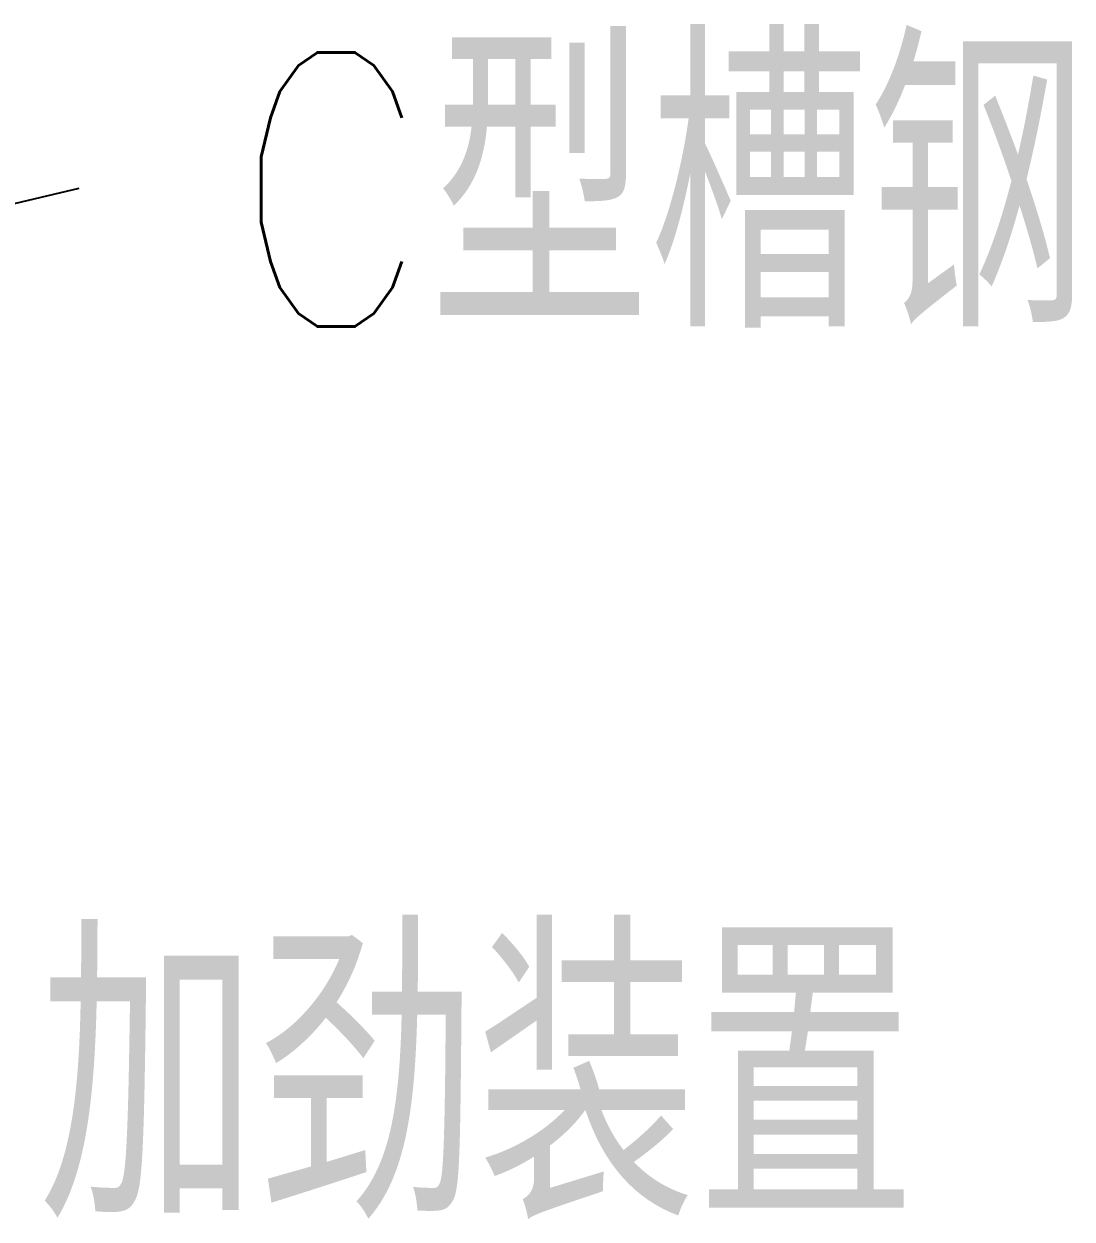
# Model space of a CAD drawing. Extents: x 1382187 to 1725648, y 860327 to 1571294.
# Drawn here: x 1514255 to 1515784, y 1213625 to 1215368 of the extents above; entities that cross this region are included whole.
import ezdxf

# ---------------------------------------------------------------- set-up
doc = ezdxf.new("R2010")
doc.units = 0
doc.header["$LTSCALE"] = 1000
doc.header["$MEASUREMENT"] = 0
doc.layers.add('W_DIM', color=4, linetype='Continuous')
doc.styles.get("Standard").update_dxf_attribs({"font": 'gbenor.shx', "bigfont": 'gbcbig.shx'})
doc.styles.add('wwp100', font='txt.shx', dxfattribs={"width": 0.7, "height": 400, "bigfont": 'hztxt.shx'})
doc.dimstyles.get("Standard").update_dxf_attribs({"dimtxt": 0.18, "dimasz": 0.18, "dimexe": 0.18, "dimexo": 0.0625, "dimgap": 0.09, "dimtad": 0, "dimtih": 1, "dimtoh": 1, "dimdec": 4, "dimzin": 0, "dimdsep": 46, "dimtxsty": 'Standard', "dimcen": 0.09, "dimadec": 0, "dimazin": 0, "dimtfac": 1, "dimtdec": 4, "dimtofl": 0, "dimtmove": 0, "dimatfit": 3, "dimfxl": 0, "dimtolj": 1, "dimtzin": 0, "dimarcsym": 0})

msp = doc.modelspace()

# ---------------------------------------------------------------- texts
at = {"layer": 'W_DIM', "color": 7, "style": 'wwp100', "width": 0.8}
for s, p in [('C型槽钢', (1514559.5, 1214926.6)), ('加劲装置', (1514276, 1213626.9))]:
    msp.add_text(s, height=400, dxfattribs=at).set_placement(p)

# ---------------------------------------------------------------- leaders
msp.add_leader([(1513231.3, 1214866.7), (1514335.4, 1215128.7)], dimstyle='Standard', override={"dimgap": 20, "dimtad": 0})

doc.saveas('drawing.dxf')
